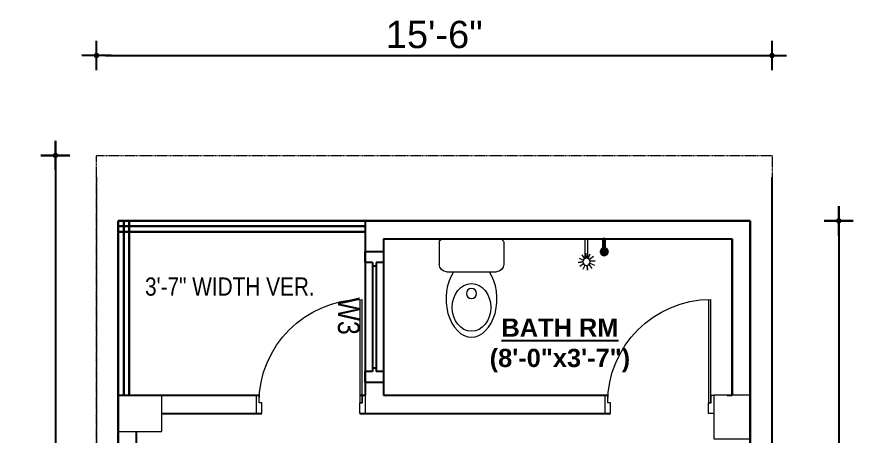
# Model space of a CAD drawing. Header units: inches. Extents: x -4010 to 92088, y -38563 to -1318.
# Drawn here: x 55311.6 to 55541.9, y -35985.2 to -35870.1 of the extents above; entities that cross this region are included whole.
import ezdxf

# ---------------------------------------------------------------- set-up
doc = ezdxf.new("R2010")
doc.units = ezdxf.units.IN
doc.header["$MEASUREMENT"] = 0
doc.header["$PDMODE"] = 99
doc.linetypes.add('DASHDOT', pattern=[1, 0.5, -0.25, 0, -0.25])
doc.linetypes.add('HIDDEN', pattern=[0.375, 0.25, -0.125])
for name, color, linetype, lineweight in [('boundary line', 84, 'DASHDOT', 30), ('Colour 09', 210, 'Continuous', 9), ('door', 132, 'Continuous', 15), ('DOT-DOT', 230, 'HIDDEN', 13), ('Slab Line', 5, 'Continuous', 30), ('T-FIX', 30, 'Continuous', 20)]:
    doc.layers.add(name, color=color, linetype=linetype, lineweight=lineweight)
for name, color, linetype in [('Brick wall', 3, 'Continuous'), ('FIXTURE', 150, 'Continuous'), ('Rod', 1, 'Continuous'), ('TEX', 7, 'Continuous'), ('wall', 3, 'Continuous'), ('WINDOOR', 7, 'Continuous')]:
    doc.layers.add(name, color=color, linetype=linetype)
doc.layers.add('propery line', color=7, linetype='Continuous', lineweight=25, true_color=0xc41208)
doc.styles.add('ARIAL', font='arial.ttf')
doc.styles.get("Standard").update_dxf_attribs({"font": 'ARIALN.TTF'})
doc.dimstyles.new('3-8', dxfattribs={"dimscale": 1.25, "dimtxt": 6, "dimasz": 2, "dimexe": 0.18, "dimexo": 6, "dimgap": 0, "dimtad": 0, "dimdec": 0, "dimzin": 3, "dimdsep": 46, "dimlunit": 3, "dimtxsty": 'ARIAL', "dimblk": 'DD', "dimcen": 1, "dimse1": 1, "dimse2": 1, "dimclrd": 256, "dimclrt": 256, "dimadec": 0, "dimazin": 0, "dimtfac": 0.5, "dimtdec": 0, "dimtmove": 2, "dimatfit": 0, "dimfxl": 0.18, "dimtvp": 0.75, "dimfrac": 1, "dimtolj": 1, "dimtzin": 0, "dimarcsym": 0})

# ---------------------------------------------------------------- blocks, each defined once
blk = doc.blocks.new('Door 30')
at = {"layer": 'door'}
for p, q in [((8.79, 17.46), (8.79, 18.21)), ((8.79, 18.21), (13.79, 18.21)), ((10.91, 17.46), (8.79, 17.46)), ((10.91, 16.71), (10.91, 17.46)), ((13.79, 16.71), (10.91, 16.71)), ((13.79, 18.21), (13.79, 16.71)), ((10.75, -10.9), (-17.59, -10.9)), ((10.75, -10.4), (-17.58, -10.4)), ((10.91, -11.04), (8.79, -11.04)), ((8.79, -11.04), (8.79, -11.79)), ((10.75, -10.4), (10.75, -10.9)), ((13.79, -10.29), (10.91, -10.29)), ((10.91, -10.29), (10.91, -11.04)), ((13.79, -11.79), (13.79, -10.29)), ((8.79, -11.79), (13.79, -11.79))]:
    blk.add_line(p, q, dxfattribs=at)
blk.add_arc((10.91, -11.04), 28.5, 90, 179.7142, dxfattribs=at)
blk = doc.blocks.new('W-3FT')
at = {"layer": 'WINDOOR'}
for p, q in [((-36, 0), (-36, -5)), ((-36, 0), (-33, 0)), ((-36, 0), (0, 0)), ((-33, 0), (-33, -2)), ((-3, 0), (-3, -2)), ((0, 0), (0, -5)), ((-33, -2), (-3, -2)), ((-32, -2), (-32, -3)), ((-4, -2), (-4, -3)), ((-33, -3), (-33, -5)), ((-33, -3), (-3, -3)), ((-3, -3), (-3, -5)), ((-33, -5), (-36, -5)), ((-36, -5), (0, -5)), ((0, -5), (-3, -5))]:
    blk.add_line(p, q, dxfattribs=at)
blk = doc.blocks.new('COMODE')
at = {"linetype": 'Continuous', "lineweight": 15}
for p, q in [((-8.88, 1), (-8.88, 7)), ((-6.88, 9), (6.87, 9)), ((8.88, 1), (8.88, 7)), ((-7.88, 0), (7.87, 0))]:
    blk.add_line(p, q, dxfattribs=at)
blk.add_circle((0, 14.99), 1.41, dxfattribs=at)
for centre, radius, start, end in [((-6.88, 7), 2, 90, 180), ((6.87, 7), 2, 0, 90), ((-7.88, 1), 1, 180, 270), ((7.87, 1), 1, 270, 0)]:
    blk.add_arc(centre, radius, start, end, dxfattribs=at)
at = {"linetype": 'Continuous', "lineweight": 15, "extrusion": (0, 0, -1)}
blk.add_ellipse((0, 16.47), major_axis=(0, 10.53), ratio=0.664933, start_param=3.923136, end_param=8.643235, dxfattribs=at)
blk.add_ellipse((0, 18.83), major_axis=(0, 6.57), ratio=0.809373, dxfattribs=at)
blk = doc.blocks.new('A$C1BE005BA')
at = {"layer": 'T-FIX'}
for p, q in [((3.41, 6.17), (3.22, 4.36)), ((3.22, 4.36), (3.41, 6.17)), ((0, 3.41), (1.7, 3.23)), ((1.7, 3.23), (0, 3.41)), ((2, 3.89), (0.59, 4.93)), ((2.54, 4.28), (1.8, 5.91)), ((4.93, 5.58), (3.83, 4.1)), ((4.23, 3.61), (5.91, 4.37)), ((4.26, 3.55), (11.38, 3.55)), ((0.26, 1.8), (1.8, 2.5)), ((2.24, 1.94), (1.24, 0.59)), ((2.76, 0), (2.94, 1.69)), ((2.94, 1.69), (2.76, 0)), ((4.37, 0.26), (3.65, 1.84)), ((5.58, 1.24), (4.15, 2.3)), ((4.28, 2.55), (11.38, 2.55)), ((6.17, 2.76), (4.36, 2.95)), ((4.36, 2.95), (6.17, 2.76))]:
    blk.add_line(p, q, dxfattribs=at)
blk.add_circle((3.03, 3.03), 1.34, dxfattribs=at)
blk = doc.blocks.new('*U268')
at = {"color": 0}
mesh = blk.add_polyface(dxfattribs=at)
corners = [(1.43, 6.47), (-1.02, 8.93), (-1.9, 5.58), (-1.9, 5.58), (0, 5.06), (1.43, 6.47), (-1.9, 5.58), (-1, 5.06), (0, 5.06), (-1.02, 8.93), (-2.43, 7.51), (-1.9, 5.58), (1.43, 6.47), (0.92, 8.41), (-1.02, 8.93), (0, 5.06), (0.9, 5.58), (1.43, 6.47), (-1, 5.06), (0, 0), (0, 5.06), (-1, 5.06), (-1, 0), (0, 0), (-2.43, 7.51), (-2.43, 6.47), (-1.9, 5.58), (-1.02, 8.93), (-1.92, 8.41), (-2.43, 7.51), (0.92, 8.41), (0.02, 8.93), (-1.02, 8.93), (1.43, 6.47), (1.43, 7.51), (0.92, 8.41)]
mesh.append_faces([[corners[k] for k in face] for face in [(0, 1, 2), (3, 4, 5), (9, 10, 11), (12, 13, 14)]], dxfattribs={"vtx0": -1, "vtx1": -1, "vtx2": -1, "color": 0})
mesh.append_faces([[corners[k] for k in face] for face in [(18, 19, 20)]], dxfattribs={"vtx0": -1, "vtx2": -1, "color": 0})
mesh.append_faces([[corners[k] for k in face] for face in [(6, 7, 8)]], dxfattribs={"vtx1": -1, "vtx2": -1, "color": 0})
mesh.append_faces([[corners[k] for k in face] for face in [(15, 16, 17), (21, 22, 23), (24, 25, 26), (27, 28, 29), (30, 31, 32), (33, 34, 35)]], dxfattribs={"vtx2": -1, "color": 0})
blk = doc.blocks.new('Tap')
at = {"layer": 'FIXTURE', "elevation": 0.25}
for points in [[(-0.25, 3.5), (-0.25, 0)], [(0.25, 3.5), (0.25, 0)]]:
    blk.add_lwpolyline(points, dxfattribs=at)
at = {"layer": 'FIXTURE'}
for radius, start, end in [(1, 284.4775, 255.5225), (0.25, 0, 180)]:
    blk.add_arc((0, 3.5, 0.25), radius, start, end, dxfattribs=at)
at = {"layer": 'FIXTURE', "xscale": 0.5, "yscale": 0.5, "zscale": 0.5}
blk.add_blockref('*U268', (0.25, 0), dxfattribs=at)
blk = doc.blocks.new('A$C300834E3')
at = {"layer": 'Colour 09'}
for p, q in [((0, 10), (12, 10)), ((0, 0), (0, 10)), ((12, 10), (12, 0)), ((12, 0), (0, 0))]:
    blk.add_line(p, q, dxfattribs=at)
blk = doc.blocks.new('DD')
for p, q in [((0, 1.6), (0, -1.6)), ((-1.6, 0), (1.6, 0))]:
    blk.add_line(p, q)
at = {"const_width": 0.3}
blk.add_lwpolyline([(-0.15, 0, 1), (0.15, 0, 1)], format="xyb", close=True, dxfattribs=at)
blk = doc.blocks.new('*D1205')
at = {"layer": 'Defpoints', "color": 0}
for p in [(55513.57, -35926.24), (55513.57, -36856.24), (55537.95, -36856.24)]:
    blk.add_point(p, dxfattribs=at)
at = {"layer": 'Slab Line', "lineweight": -2}
blk.add_line((55537.95, -35928.74), (55537.95, -36853.74), dxfattribs=at)
at = {"layer": 'Slab Line', "lineweight": -2, "xscale": 2.5, "yscale": 2.5, "zscale": 2.5}
for p, rotation in [((55537.95, -35926.24), 90), ((55537.95, -36856.24), 270)]:
    blk.add_blockref('DD', p, dxfattribs=dict(at, rotation=rotation))
at = {"layer": 'Slab Line', "insert": (55532.21, -36391.24), "char_height": 7.5, "attachment_point": 5, "rotation": 90, "style": 'ARIAL'}
blk.add_mtext('\\A1;77\'-6"', dxfattribs=at)
blk = doc.blocks.new('*D1206')
at = {"layer": 'Defpoints', "color": 0}
for p in [(55333.57, -35908.24), (55322.27, -36874.24), (55333.57, -36874.24)]:
    blk.add_point(p, dxfattribs=at)
at = {"layer": 'Slab Line', "lineweight": -2}
blk.add_line((55322.27, -35910.74), (55322.27, -36871.74), dxfattribs=at)
at = {"layer": 'Slab Line', "lineweight": -2, "xscale": 2.5, "yscale": 2.5, "zscale": 2.5}
for p, rotation in [((55322.27, -35908.24), 90), ((55322.27, -36874.24), 270)]:
    blk.add_blockref('DD', p, dxfattribs=dict(at, rotation=rotation))
at = {"layer": 'Slab Line', "insert": (55316.52, -36391.24), "char_height": 7.5, "attachment_point": 5, "rotation": 90, "style": 'ARIAL'}
blk.add_mtext('\\A1;80\'-6"', dxfattribs=at)
blk = doc.blocks.new('*D1207')
at = {"layer": 'Defpoints', "color": 0}
for p in [(55519.57, -35880.75), (55333.57, -35908.24), (55519.57, -35908.24)]:
    blk.add_point(p, dxfattribs=at)
at = {"layer": 'wall', "lineweight": -2}
blk.add_line((55336.07, -35880.75), (55517.07, -35880.75), dxfattribs=at)
at = {"layer": 'wall', "lineweight": -2, "xscale": 2.5, "yscale": 2.5, "zscale": 2.5, "rotation": 180}
blk.add_blockref('DD', (55333.57, -35880.75), dxfattribs=at)
at = {"layer": 'wall', "lineweight": -2, "xscale": 2.5, "yscale": 2.5, "zscale": 2.5}
blk.add_blockref('DD', (55519.57, -35880.75), dxfattribs=at)
at = {"layer": 'wall', "insert": (55426.57, -35875.01), "char_height": 7.5, "attachment_point": 5, "style": 'ARIAL'}
blk.add_mtext('\\A1;15\'-6"', dxfattribs=at)

msp = doc.modelspace()

# ---------------------------------------------------------------- linework, layer by layer
at = {"layer": 'DOT-DOT'}
for p, q in [((55333.572, -36868.235), (55333.572, -35908.235)), ((55333.572, -35908.235), (55519.572, -35908.235)), ((55519.572, -35908.235), (55519.572, -36868.235)), ((55333.572, -35914.235), (55333.572, -36874.235))]:
    msp.add_line(p, q, dxfattribs=at)
at = {"layer": 'Rod'}
for p, q in [((55519.572, -36874.235), (55519.572, -35914.235)), ((55339.572, -35926.235), (55339.572, -36808.235)), ((55513.572, -35926.235), (55339.572, -35926.235)), ((55407.572, -35926.235), (55513.572, -35926.235)), ((55407.572, -35926.235), (55407.572, -35974.235)), ((55513.572, -36856.235), (55513.572, -35926.235)), ((55513.572, -35926.235), (55513.572, -36856.235)), ((55412.572, -35931.235), (55508.572, -35931.235)), ((55412.572, -35931.235), (55412.572, -35974.235)), ((55508.572, -35974.235), (55508.572, -35931.235)), ((55508.572, -35931.235), (55508.572, -35974.235)), ((55339.572, -36856.235), (55339.572, -35974.235)), ((55339.572, -35974.235), (55378.402, -35974.235)), ((55406.18, -35974.235), (55407.572, -35974.235)), ((55412.572, -35974.235), (55474.402, -35974.235)), ((55507.18, -35974.235), (55508.572, -35974.235)), ((55351.572, -35979.235), (55379.072, -35979.235)), ((55406.072, -35979.235), (55475.072, -35979.235)), ((55344.572, -36105.235), (55344.572, -35984.235))]:
    msp.add_line(p, q, dxfattribs=at)
at = {"layer": 'Slab Line'}
for p, q in [((55339.572, -35974.235), (55339.572, -35926.235)), ((55407.572, -35926.235), (55339.572, -35926.235)), ((55341.072, -35974.235), (55341.072, -35926.235)), ((55342.572, -35974.235), (55342.572, -35926.235)), ((55407.572, -35927.735), (55339.572, -35927.735)), ((55407.572, -35929.235), (55339.572, -35929.235))]:
    msp.add_line(p, q, dxfattribs=at)

# ---------------------------------------------------------------- block references
at = {"layer": 'boundary line', "color": 0, "linetype": 'ByBlock', "lineweight": 20, "xscale": -1, "rotation": 180}
msp.add_blockref('COMODE', (55436.829, -35931.235), dxfattribs=at)
at = {"layer": 'boundary line', "color": 0, "linetype": 'ByBlock', "lineweight": 20, "xscale": -0.75, "yscale": 0.7500000000582077, "zscale": 0.7500000000628643, "rotation": 270}
msp.add_blockref('A$C1BE005BA', (55466.233, -35939.767), dxfattribs=at)
at = {"layer": 'Brick wall'}
for name, p, rotation in [('Tap', (55473.368, -35931.235), 180), ('W-3FT', (55412.572, -35970.735), 270)]:
    msp.add_blockref(name, p, dxfattribs=dict(at, rotation=rotation))
at = {"layer": 'Colour 09', "xscale": -1}
for p, rotation in [((55339.572, -35974.235), 180), ((55503.572, -35986.235), 270)]:
    msp.add_blockref('A$C300834E3', p, dxfattribs=dict(at, rotation=rotation))
at = {"layer": 'propery line', "color": 3, "xscale": -1, "rotation": 90}
for p in [(55395.783, -35965.446), (55491.783, -35965.446)]:
    msp.add_blockref('Door 30', p, dxfattribs=at)

# ---------------------------------------------------------------- texts
at = {"layer": 'TEX', "linetype": 'ByBlock', "insert": (55370.293, -35941.823), "char_height": 5, "width": 75.17356, "attachment_point": 2}
msp.add_mtext('3\'-7" WIDTH VER.', dxfattribs=at)
at = {"layer": 'TEX', "linetype": 'ByBlock', "insert": (55406.045, -35947.279), "char_height": 6, "width": 18.77154, "attachment_point": 1, "rotation": 270}
msp.add_mtext('W3', dxfattribs=at)
at = {"layer": 'TEX', "insert": (55461.171, -35960.542), "char_height": 5, "width": 98.57538, "attachment_point": 5}
msp.add_mtext('{\\fArial|b1|i0|c0|p34;\\LBATH RM\\P\\l(8\'-0"x3\'-7")}', dxfattribs=at)

# ---------------------------------------------------------------- dimensions: what is measured, and where the dimension line sits
at = {"layer": 'Slab Line'}
for base, p1, p2, picture, middle in [((55322.268, -36874.235), (55333.572, -35908.235), (55333.572, -36874.235), '*D1206', (55316.524, -36391.235)), ((55537.949, -36856.235), (55513.572, -35926.235), (55513.572, -36856.235), '*D1205', (55532.205, -36391.235))]:
    dim = msp.add_linear_dim(base=base, p1=p1, p2=p2, angle=90, dimstyle='3-8', dxfattribs=at)
    dim.commit()
    dim.dimension.update_dxf_attribs({"geometry": picture, "text_midpoint": middle})
at = {"layer": 'wall'}
dim = msp.add_linear_dim(base=(55519.572, -35880.749), p1=(55333.572, -35908.235), p2=(55519.572, -35908.235), dimstyle='3-8', dxfattribs=at)
dim.commit()
dim.dimension.update_dxf_attribs({"geometry": '*D1207', "text_midpoint": (55426.572, -35875.005)})

doc.saveas('drawing.dxf')
